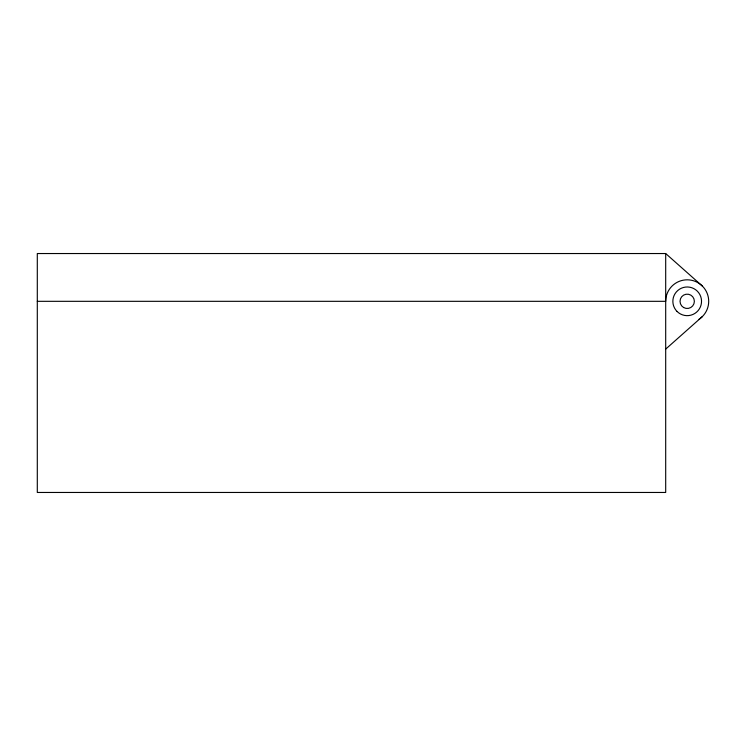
<?xml version="1.0" encoding="UTF-8"?>
<svg xmlns="http://www.w3.org/2000/svg" width="746" height="746" viewBox="0 0 746 746"><rect width="100%" height="100%" fill="white"/><g stroke="black" fill="none" stroke-linecap="round" stroke-linejoin="round"><path stroke-width="1.12" d="M665.693 349.109L702.406 316.528M665.693 253.537L37.3 253.537L37.3 492.463L665.693 492.463L665.693 253.537L702.406 286.119M37.3 301.319L665.693 301.319A21.503 21.503 0 0 1 697.463 282.426A21.503 21.503 0 0 1 698.899 319.363M677.06 311.455A14.333 14.333 0 0 0 701.044 305.03A14.333 14.333 0 0 0 683.485 287.471A14.333 14.333 0 0 0 677.06 311.455M683.616 307.529A7.171 7.171 0 0 0 694.367 301.319A7.171 7.171 0 0 0 683.616 295.108A7.171 7.171 0 0 0 683.616 307.529"/></g></svg>
